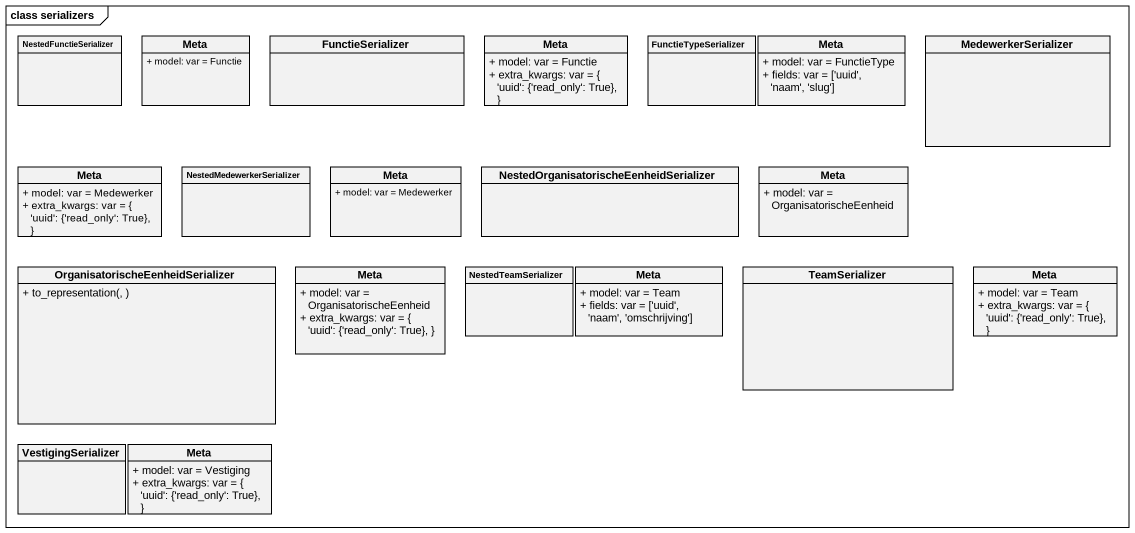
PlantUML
@startuml
mainframe class serializers
hide circle
hide empty members
skinparam classAttributeIconSize 0
class NestedFunctieSerializer
class Meta {
  + model: var = Functie
}
class FunctieSerializer
class "Meta" as Meta_2 {
  + model: var = Functie
  + extra_kwargs: var = { 'uuid': {'read_only': True}, }
}
class FunctieTypeSerializer
class "Meta" as Meta_3 {
  + model: var = FunctieType
  + fields: var = ['uuid', 'naam', 'slug']
}
class MedewerkerSerializer
class "Meta" as Meta_4 {
  + model: var = Medewerker
  + extra_kwargs: var = { 'uuid': {'read_only': True}, }
}
class NestedMedewerkerSerializer
class "Meta" as Meta_5 {
  + model: var = Medewerker
}
class "NestedOrganisatorischeEenheidSerializer" as NestedOrganisatorischeEenhei
class "Meta" as Meta_6 {
  + model: var = OrganisatorischeEenheid
}
class "OrganisatorischeEenheidSerializer" as OrganisatorischeEenheidSeria {
  + to_representation(, )
}
class "Meta" as Meta_7 {
  + model: var = OrganisatorischeEenheid
  + extra_kwargs: var = { 'uuid': {'read_only': True}, }
}
class NestedTeamSerializer
class "Meta" as Meta_8 {
  + model: var = Team
  + fields: var = ['uuid', 'naam', 'omschrijving']
}
class TeamSerializer
class "Meta" as Meta_9 {
  + model: var = Team
  + extra_kwargs: var = { 'uuid': {'read_only': True}, }
}
class VestigingSerializer
class "Meta" as Meta_10 {
  + model: var = Vestiging
  + extra_kwargs: var = { 'uuid': {'read_only': True}, }
}
@enduml
